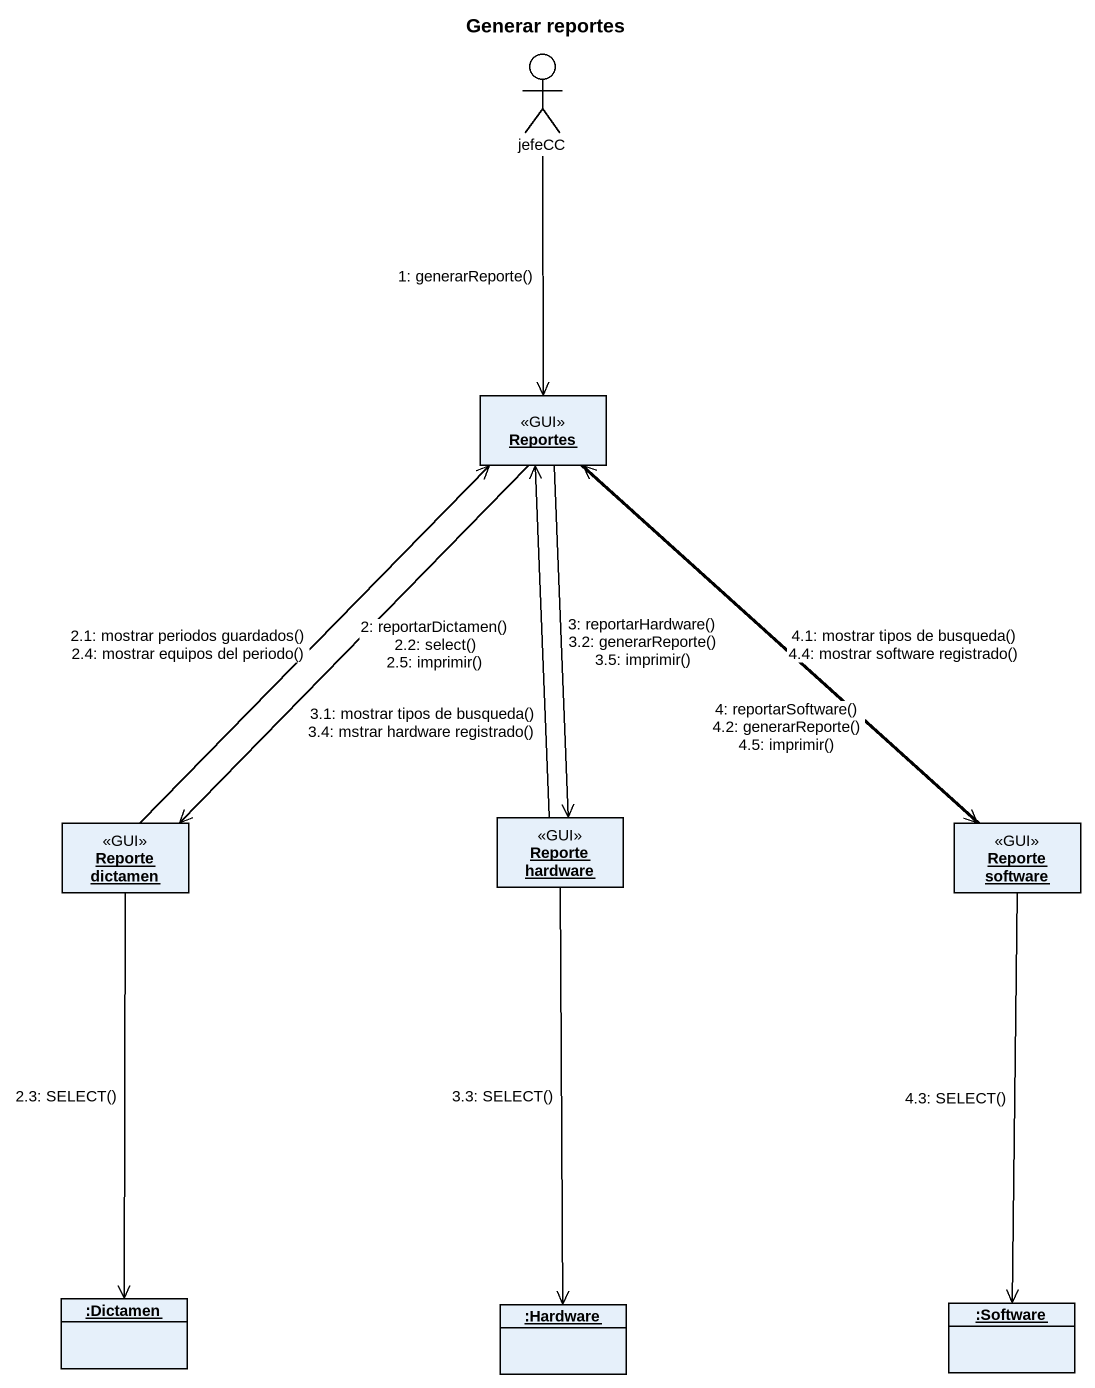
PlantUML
@startuml
title Generar reportes
allowmixing
hide circle
hide empty members
actor jefeCC
object Reportes <<GUI>>
object "Reporte dictamen" as Reporte_dictamen <<GUI>>
object "Reporte hardware" as Reporte_hardware <<GUI>>
object "Reporte software" as Reporte_software <<GUI>>
object ":Dictamen" as Dictamen
object ":Hardware" as Hardware
object ":Software" as Software
jefeCC --> Reportes : 1: generarReporte()
Reportes --> Reporte_dictamen : 2: reportarDictamen()\n2.2: select()\n2.5: imprimir()
Reporte_dictamen -up-> Reportes : 2.1: mostrar periodos guardados()\n2.4: mostrar equipos del periodo()
Reporte_dictamen --> Dictamen : 2.3: SELECT()
Reportes --> Reporte_hardware : 3: reportarHardware()\n3.2: generarReporte()\n3.5: imprimir()
Reporte_hardware -up-> Reportes : 3.1: mostrar tipos de busqueda()\n3.4: mstrar hardware registrado()
Reporte_hardware --> Hardware : 3.3: SELECT()
Reportes --> Reporte_software : 4: reportarSoftware()\n4.2: generarReporte()\n4.5: imprimir()
Reporte_software -up-> Reportes : 4.1: mostrar tipos de busqueda()\n4.4: mostrar software registrado()
Reporte_software --> Software : 4.3: SELECT()
@enduml
